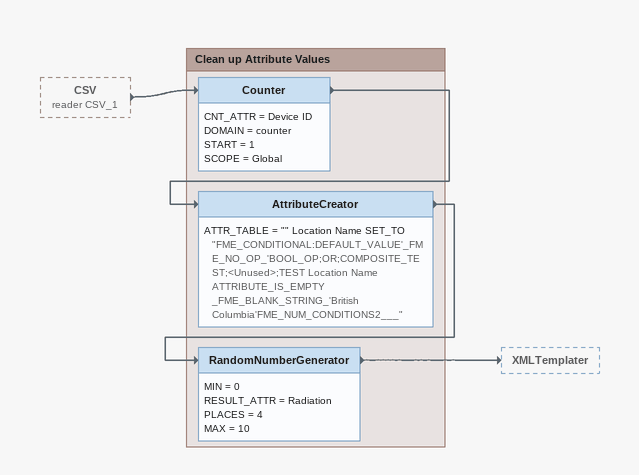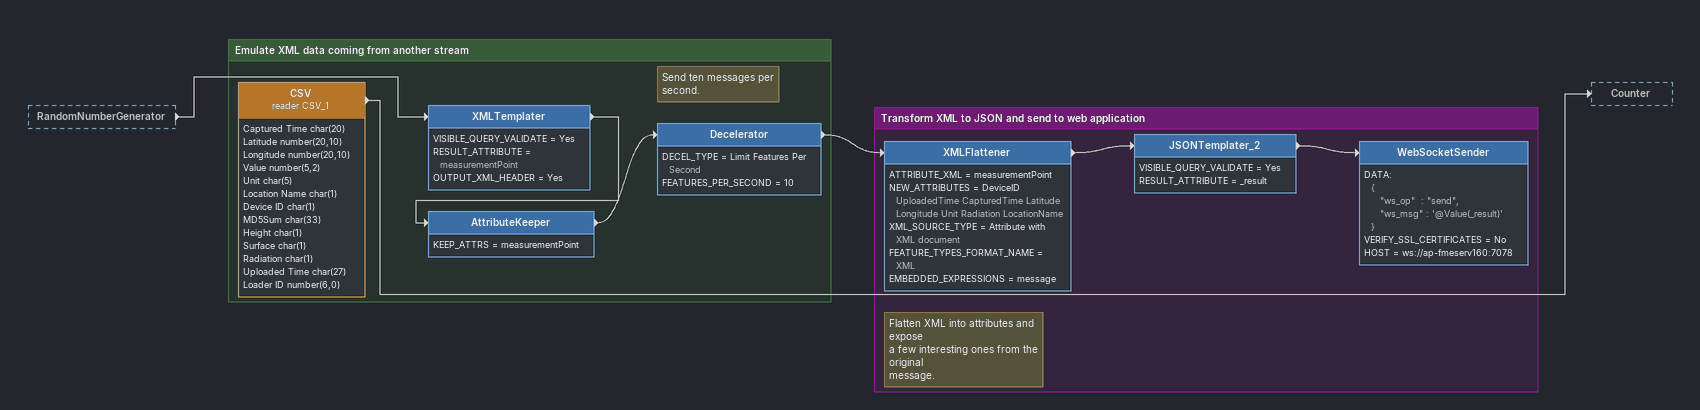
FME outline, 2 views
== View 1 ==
CSV (reader CSV_1) [outside]
    -> Counter

Bookmark: Clean up Attribute Values
Counter
    CNT_ATTR = Device ID
    DOMAIN = counter
    START = 1
    SCOPE = Global
    -> AttributeCreator
AttributeCreator
    ATTR_TABLE = "" Location Name SET_TO "FME_CONDITIONAL:DEFAULT_VALUE'_FME_NO_OP_'BOOL_OP;OR;COMPOSITE_TEST;<Unused>;TEST Location Name ATTRIBUTE_IS_EMPTY _FME_BLANK_STRING_'British Columbia'FME_NUM_CONDITIONS2___"
    -> RandomNumberGenerator
RandomNumberGenerator
    MIN = 0
    RESULT_ATTR = Radiation
    PLACES = 4
    MAX = 10
    -> XMLTemplater

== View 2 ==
RandomNumberGenerator [outside]
    -> XMLTemplater

Bookmark: Emulate XML data coming from another stream
CSV (reader CSV_1)
    attributes: Captured Time char(20), Latitude number(20,10), Longitude number(20,10), Value number(5,2), Unit char(5), Location Name char(1), Device ID char(1), MD5Sum char(33), Height char(1), Surface char(1), Radiation char(1), Uploaded Time char(27), Loader ID number(6,0)
    -> Counter
XMLTemplater
    VISIBLE_QUERY_VALIDATE = Yes
    RESULT_ATTRIBUTE = measurementPoint
    OUTPUT_XML_HEADER = Yes
    -> AttributeKeeper
AttributeKeeper
    KEEP_ATTRS = measurementPoint
    -> Decelerator
Note: Send ten messages per / second.
Decelerator
    DECEL_TYPE = Limit Features Per Second
    FEATURES_PER_SECOND = 10
    -> XMLFlattener

Bookmark: Transform XML to JSON and send to web application
Note: Flatten XML into attributes and expose / a few interesting ones from the original / message.
XMLFlattener
    ATTRIBUTE_XML = measurementPoint
    NEW_ATTRIBUTES = DeviceID UploadedTime CapturedTime Latitude Longitude Unit Radiation LocationName
    XML_SOURCE_TYPE = Attribute with XML document
    FEATURE_TYPES_FORMAT_NAME = XML
    EMBEDDED_EXPRESSIONS = message
    -> JSONTemplater_2
JSONTemplater_2
    VISIBLE_QUERY_VALIDATE = Yes
    RESULT_ATTRIBUTE = _result
    -> WebSocketSender
WebSocketSender
    DATA:
      {
         "ws_op"  : "send",
         "ws_msg" : '@Value(_result)'
      }
    VERIFY_SSL_CERTIFICATES = No
    HOST = ws://ap-fmeserv160:7078
